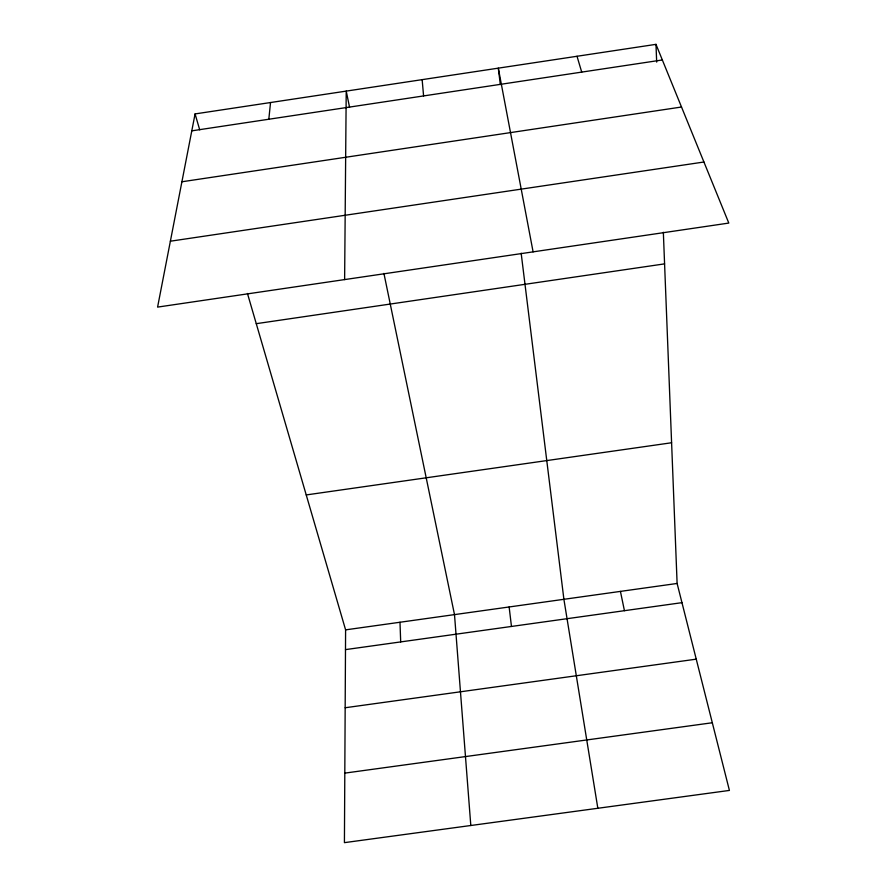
<?xml version="1.0" encoding="UTF-8"?>
<svg xmlns="http://www.w3.org/2000/svg" width="887" height="887" viewBox="0 0 887 887"><rect width="100%" height="100%" fill="white"/><g stroke="black" fill="none" stroke-linecap="round" stroke-linejoin="round"><path stroke-width="1.33" d="M247.451 293.464L345.597 629.859L344.422 842.65L729.413 790.428L677.114 583.458L663.343 232.272M344.622 279.593L346.218 91.106L349.567 107.294M268.816 119.235L270.535 102.537M195.073 113.924L157.587 307.102L728.804 223.069L655.981 44.35L195.073 113.924L199.719 129.857M191.792 130.844L662.345 59.961M181.913 181.768L681.515 107.017M170.371 241.209L703.923 162.011M256.265 323.677L664.585 263.871M306.237 494.935L671.592 442.757M345.597 629.859L677.114 583.458M345.486 649.617L681.959 602.661M345.165 707.748L696.24 659.163M344.81 773.12L712.316 722.75M577.016 56.269L581.717 72.113M620.434 591.396L624.437 610.688M383.916 273.384L454.499 614.624L470.809 825.509M533.098 251.864L498.306 68.155L500.335 84.575M597.838 808.279L563.899 599.313L521.157 253.194M509.138 606.974L511.466 626.455M422.145 79.653L423.587 95.929M655.981 44.35L656.679 62.112M399.993 622.253L400.691 641.922"/></g></svg>
